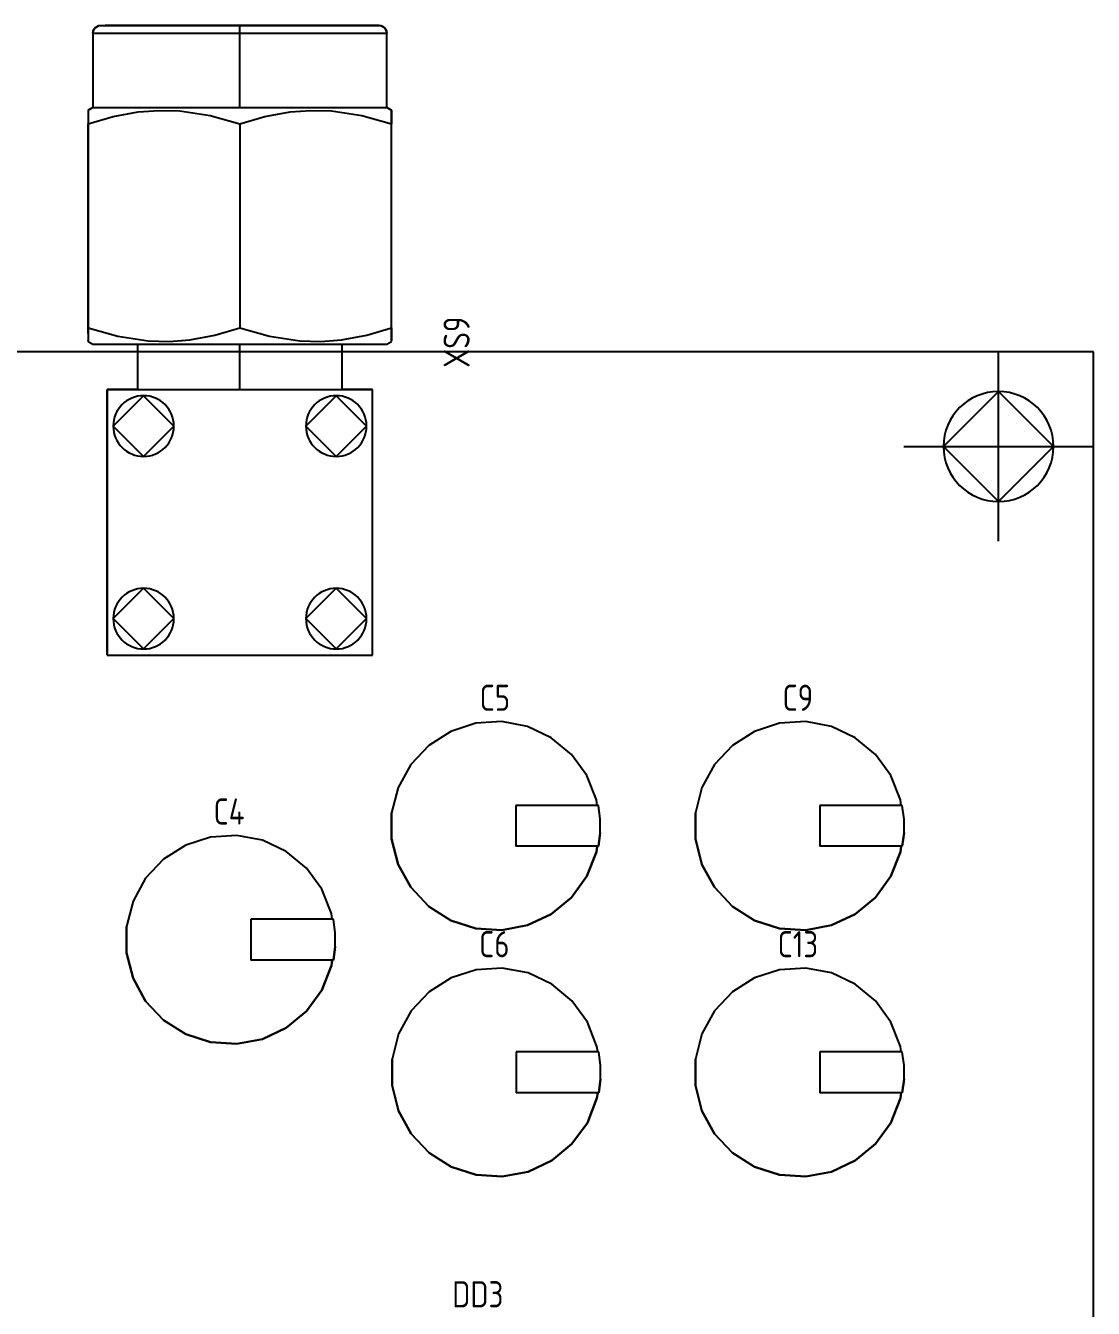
# Model space of a CAD drawing. Header units: inches. Extents: x 0 to 841, y -594 to 0.
# Drawn here: x 424.3 to 480.6, y -215.3 to -147.7 of the extents above; entities that cross this region are included whole.
import ezdxf

# ---------------------------------------------------------------- set-up
doc = ezdxf.new("R2010")
doc.units = ezdxf.units.IN
doc.header["$MEASUREMENT"] = 0
doc.styles.add('GOST type A0', font='', dxfattribs={"height": 2.116667})
doc.styles.get('GOST type A0').set_extended_font_data('GOST type A')

msp = doc.modelspace()

# ---------------------------------------------------------------- linework, layer by layer
at = {"color": 7, "true_color": 0xffffff}
for p, q in [((427.91, -147.95), (427.896, -148.054)), ((427.896, -148.054), (427.91, -147.95)), ((427.91, -147.95), (427.896, -148.054)), ((427.896, -148.054), (427.91, -147.95)), ((427.896, -148.054), (427.896, -151.974)), ((427.896, -148.054), (428.16, -148.054)), ((427.896, -148.054), (427.896, -151.974)), ((427.896, -148.054), (427.896, -151.974)), ((427.896, -148.054), (428.16, -148.054)), ((427.896, -148.054), (427.896, -151.974)), ((427.95, -147.854), (427.91, -147.95)), ((427.91, -147.95), (427.95, -147.854)), ((427.95, -147.854), (427.91, -147.95)), ((427.91, -147.95), (427.95, -147.854)), ((428.014, -147.77), (427.95, -147.854)), ((427.95, -147.854), (428.014, -147.77)), ((428.014, -147.77), (427.95, -147.854)), ((427.95, -147.854), (428.014, -147.77)), ((428.096, -147.708), (428.014, -147.77)), ((428.014, -147.77), (428.096, -147.708)), ((428.096, -147.708), (428.014, -147.77)), ((428.014, -147.77), (428.096, -147.708)), ((428.192, -147.668), (428.096, -147.708)), ((428.096, -147.708), (428.192, -147.668)), ((428.192, -147.668), (428.096, -147.708)), ((428.096, -147.708), (428.192, -147.668)), ((428.16, -148.054), (428.934, -148.054)), ((428.16, -148.054), (428.934, -148.054)), ((428.546, -147.654), (428.192, -147.668)), ((428.192, -147.668), (428.546, -147.654)), ((428.546, -147.654), (428.192, -147.668)), ((428.192, -147.668), (428.546, -147.654)), ((435.646, -147.654), (428.546, -147.654)), ((428.546, -147.654), (429.28, -147.654)), ((435.646, -147.654), (428.546, -147.654)), ((428.546, -147.654), (429.28, -147.654)), ((428.934, -148.054), (430.166, -148.054)), ((428.934, -148.054), (430.166, -148.054)), ((429.28, -147.654), (430.448, -147.654)), ((429.28, -147.654), (430.448, -147.654)), ((430.166, -148.054), (431.772, -148.054)), ((430.166, -148.054), (431.772, -148.054)), ((430.448, -147.654), (431.972, -147.654)), ((430.448, -147.654), (431.972, -147.654)), ((431.772, -148.054), (433.64, -148.054)), ((431.772, -148.054), (433.64, -148.054)), ((431.972, -147.654), (433.744, -147.654)), ((431.972, -147.654), (433.744, -147.654)), ((433.64, -148.054), (435.646, -148.054)), ((433.64, -148.054), (435.646, -148.054)), ((433.744, -147.654), (435.646, -147.654)), ((433.744, -147.654), (435.646, -147.654)), ((442.996, -147.654), (435.646, -147.654)), ((435.646, -147.654), (437.548, -147.654)), ((435.646, -147.668), (435.646, -147.654)), ((442.996, -147.654), (435.646, -147.654)), ((435.646, -147.654), (437.548, -147.654)), ((435.646, -147.668), (435.646, -147.654)), ((435.646, -147.708), (435.646, -147.668)), ((435.646, -147.708), (435.646, -147.668)), ((435.646, -147.77), (435.646, -147.708)), ((435.646, -147.77), (435.646, -147.708)), ((435.646, -147.854), (435.646, -147.77)), ((435.646, -147.854), (435.646, -147.77)), ((435.646, -147.95), (435.646, -147.854)), ((435.646, -147.95), (435.646, -147.854)), ((435.646, -148.054), (435.646, -147.95)), ((435.646, -148.054), (435.646, -147.95)), ((435.646, -148.054), (437.652, -148.054)), ((435.646, -151.974), (435.646, -148.054)), ((435.646, -148.054), (437.652, -148.054)), ((435.646, -151.974), (435.646, -148.054)), ((437.548, -147.654), (439.322, -147.654)), ((437.548, -147.654), (439.322, -147.654)), ((437.652, -148.054), (439.522, -148.054)), ((437.652, -148.054), (439.522, -148.054)), ((439.322, -147.654), (440.844, -147.654)), ((439.322, -147.654), (440.844, -147.654)), ((439.522, -148.054), (441.126, -148.054)), ((439.522, -148.054), (441.126, -148.054)), ((440.844, -147.654), (442.012, -147.654)), ((440.844, -147.654), (442.012, -147.654)), ((441.126, -148.054), (442.358, -148.054)), ((441.126, -148.054), (442.358, -148.054)), ((442.012, -147.654), (442.746, -147.654)), ((442.012, -147.654), (442.746, -147.654)), ((442.358, -148.054), (443.132, -148.054)), ((442.358, -148.054), (443.132, -148.054)), ((442.746, -147.654), (442.996, -147.654)), ((442.746, -147.654), (442.996, -147.654)), ((443.1, -147.668), (442.996, -147.654)), ((442.996, -147.654), (443.1, -147.668)), ((443.1, -147.668), (442.996, -147.654)), ((442.996, -147.654), (443.1, -147.668)), ((443.196, -147.708), (443.1, -147.668)), ((443.1, -147.668), (443.196, -147.708)), ((443.196, -147.708), (443.1, -147.668)), ((443.1, -147.668), (443.196, -147.708)), ((443.132, -148.054), (443.396, -148.054)), ((443.132, -148.054), (443.396, -148.054)), ((443.278, -147.77), (443.196, -147.708)), ((443.196, -147.708), (443.278, -147.77)), ((443.278, -147.77), (443.196, -147.708)), ((443.196, -147.708), (443.278, -147.77)), ((443.342, -147.854), (443.278, -147.77)), ((443.278, -147.77), (443.342, -147.854)), ((443.342, -147.854), (443.278, -147.77)), ((443.278, -147.77), (443.342, -147.854)), ((443.382, -147.95), (443.342, -147.854)), ((443.342, -147.854), (443.382, -147.95)), ((443.382, -147.95), (443.342, -147.854)), ((443.342, -147.854), (443.382, -147.95)), ((443.396, -148.054), (443.382, -147.95)), ((443.382, -147.95), (443.396, -148.054)), ((443.396, -148.054), (443.382, -147.95)), ((443.382, -147.95), (443.396, -148.054)), ((443.396, -151.974), (443.396, -148.054)), ((443.396, -151.974), (443.396, -148.054)), ((443.396, -151.974), (443.396, -148.054)), ((443.396, -151.974), (443.396, -148.054)), ((427.896, -151.974), (427.646, -152.118)), ((427.646, -152.118), (427.896, -151.974)), ((427.896, -151.974), (427.646, -152.118)), ((427.646, -152.118), (427.896, -151.974)), ((427.646, -152.118), (427.646, -152.832)), ((427.646, -152.118), (427.646, -152.168)), ((427.646, -152.118), (427.646, -152.832)), ((427.646, -152.118), (427.646, -152.168)), ((427.646, -152.168), (427.646, -152.312)), ((427.646, -152.168), (427.646, -152.312)), ((427.896, -151.974), (428.16, -151.974)), ((427.896, -151.974), (428.16, -151.974)), ((428.16, -151.974), (428.934, -151.974)), ((428.16, -151.974), (428.934, -151.974)), ((428.934, -151.974), (430.166, -151.974)), ((428.934, -151.974), (430.166, -151.974)), ((428.96, -152.454), (430.29, -152.208)), ((428.96, -152.454), (430.29, -152.208)), ((430.166, -151.974), (431.772, -151.974)), ((430.166, -151.974), (431.772, -151.974)), ((430.29, -152.208), (431.38, -152.122)), ((430.29, -152.208), (431.38, -152.122)), ((431.38, -152.122), (432.48, -152.152)), ((431.38, -152.122), (432.48, -152.152)), ((431.772, -151.974), (433.64, -151.974)), ((431.772, -151.974), (433.64, -151.974)), ((432.48, -152.152), (434.078, -152.394)), ((432.48, -152.152), (434.078, -152.394)), ((433.64, -151.974), (435.646, -151.974)), ((433.64, -151.974), (435.646, -151.974)), ((435.646, -151.974), (437.652, -151.974)), ((435.646, -151.974), (437.652, -151.974)), ((436.96, -152.454), (438.29, -152.208)), ((436.96, -152.454), (438.29, -152.208)), ((437.652, -151.974), (439.522, -151.974)), ((437.652, -151.974), (439.522, -151.974)), ((438.29, -152.208), (439.38, -152.122)), ((438.29, -152.208), (439.38, -152.122)), ((439.38, -152.122), (440.48, -152.152)), ((439.38, -152.122), (440.48, -152.152)), ((439.522, -151.974), (441.126, -151.974)), ((439.522, -151.974), (441.126, -151.974)), ((440.48, -152.152), (442.078, -152.394)), ((440.48, -152.152), (442.078, -152.394)), ((441.126, -151.974), (442.358, -151.974)), ((441.126, -151.974), (442.358, -151.974)), ((442.358, -151.974), (443.132, -151.974)), ((442.358, -151.974), (443.132, -151.974)), ((443.132, -151.974), (443.396, -151.974)), ((443.132, -151.974), (443.396, -151.974)), ((443.646, -152.118), (443.396, -151.974)), ((443.396, -151.974), (443.646, -152.118)), ((443.646, -152.118), (443.396, -151.974)), ((443.396, -151.974), (443.646, -152.118)), ((443.646, -152.832), (443.646, -152.118)), ((443.646, -152.118), (443.646, -152.168)), ((443.646, -152.832), (443.646, -152.118)), ((443.646, -152.118), (443.646, -152.168)), ((443.646, -152.168), (443.646, -152.312)), ((443.646, -152.168), (443.646, -152.312)), ((427.646, -152.312), (427.646, -152.538)), ((427.646, -152.312), (427.646, -152.538)), ((427.646, -152.832), (428.96, -152.454)), ((427.646, -152.832), (428.96, -152.454)), ((427.646, -152.538), (427.646, -152.832)), ((427.646, -152.538), (427.646, -152.832)), ((427.646, -152.832), (427.646, -163.594)), ((427.646, -163.594), (427.646, -152.832)), ((427.646, -152.832), (427.646, -163.594)), ((427.646, -163.594), (427.646, -152.832)), ((434.078, -152.394), (435.646, -152.832)), ((434.078, -152.394), (435.646, -152.832)), ((435.646, -152.832), (436.96, -152.454)), ((435.646, -152.832), (436.96, -152.454)), ((435.646, -152.832), (435.646, -163.594)), ((435.646, -152.832), (435.646, -163.594)), ((442.078, -152.394), (443.646, -152.832)), ((442.078, -152.394), (443.646, -152.832)), ((443.646, -152.312), (443.646, -152.538)), ((443.646, -152.312), (443.646, -152.538)), ((443.646, -152.538), (443.646, -152.832)), ((443.646, -152.538), (443.646, -152.832)), ((443.646, -163.594), (443.646, -152.832)), ((443.646, -163.594), (443.646, -152.832)), ((443.646, -163.594), (443.646, -152.832)), ((443.646, -163.594), (443.646, -152.832)), ((427.646, -163.594), (427.646, -163.888)), ((427.646, -163.888), (427.646, -163.594)), ((427.646, -163.594), (429.214, -164.034)), ((427.646, -163.594), (427.646, -163.888)), ((427.646, -163.888), (427.646, -163.594)), ((427.646, -163.594), (429.214, -164.034)), ((434.332, -163.974), (435.646, -163.594)), ((434.332, -163.974), (435.646, -163.594)), ((435.646, -163.594), (437.214, -164.034)), ((435.646, -163.594), (437.214, -164.034)), ((442.332, -163.974), (443.646, -163.594)), ((442.332, -163.974), (443.646, -163.594)), ((443.646, -164.26), (443.646, -163.594)), ((443.646, -163.594), (443.646, -163.888)), ((443.646, -164.26), (443.646, -163.594)), ((443.646, -163.594), (443.646, -163.888)), ((427.646, -163.888), (427.646, -164.26)), ((427.646, -163.888), (427.646, -164.116)), ((427.646, -163.888), (427.646, -164.26)), ((427.646, -163.888), (427.646, -164.116)), ((427.646, -164.116), (427.646, -164.26)), ((427.646, -164.116), (427.646, -164.26)), ((427.646, -164.26), (427.646, -164.31)), ((427.646, -164.31), (427.646, -164.26)), ((427.646, -164.26), (427.646, -164.31)), ((427.646, -164.31), (427.646, -164.26)), ((427.646, -164.31), (427.896, -164.454)), ((427.646, -164.31), (427.896, -164.454)), ((427.646, -164.31), (427.896, -164.454)), ((427.646, -164.31), (427.896, -164.454)), ((429.214, -164.034), (430.812, -164.276)), ((429.214, -164.034), (430.812, -164.276)), ((430.812, -164.276), (431.912, -164.306)), ((430.812, -164.276), (431.912, -164.306)), ((431.912, -164.306), (433.004, -164.22)), ((431.912, -164.306), (433.004, -164.22)), ((433.004, -164.22), (434.332, -163.974)), ((433.004, -164.22), (434.332, -163.974)), ((437.214, -164.034), (438.812, -164.276)), ((437.214, -164.034), (438.812, -164.276)), ((438.812, -164.276), (439.912, -164.306)), ((438.812, -164.276), (439.912, -164.306)), ((439.912, -164.306), (441.004, -164.22)), ((439.912, -164.306), (441.004, -164.22)), ((441.004, -164.22), (442.332, -163.974)), ((441.004, -164.22), (442.332, -163.974)), ((443.396, -164.454), (443.646, -164.31)), ((443.396, -164.454), (443.646, -164.31)), ((443.396, -164.454), (443.646, -164.31)), ((443.396, -164.454), (443.646, -164.31)), ((443.646, -163.888), (443.646, -164.116)), ((443.646, -163.888), (443.646, -164.116)), ((443.646, -164.116), (443.646, -164.26)), ((443.646, -164.116), (443.646, -164.26)), ((443.646, -164.31), (443.646, -164.26)), ((443.646, -164.31), (443.646, -164.26)), ((443.646, -164.31), (443.646, -164.26)), ((443.646, -164.31), (443.646, -164.26)), ((427.896, -164.454), (430.246, -164.454)), ((427.896, -164.454), (428.16, -164.454)), ((427.896, -164.454), (430.246, -164.454)), ((427.896, -164.454), (428.16, -164.454)), ((428.16, -164.454), (428.934, -164.454)), ((428.16, -164.454), (428.934, -164.454)), ((428.934, -164.454), (430.166, -164.454)), ((428.934, -164.454), (430.166, -164.454)), ((430.166, -164.454), (431.772, -164.454)), ((430.166, -164.454), (431.772, -164.454)), ((430.246, -164.454), (430.246, -166.854)), ((430.246, -164.454), (430.246, -166.854)), ((430.246, -164.454), (430.246, -166.854)), ((430.246, -164.454), (430.246, -166.854)), ((431.772, -164.454), (433.64, -164.454)), ((431.772, -164.454), (433.64, -164.454)), ((433.64, -164.454), (435.646, -164.454)), ((433.64, -164.454), (435.646, -164.454)), ((435.646, -164.454), (437.652, -164.454)), ((435.646, -166.854), (435.646, -164.454)), ((435.646, -164.454), (437.652, -164.454)), ((435.646, -166.854), (435.646, -164.454)), ((437.652, -164.454), (439.522, -164.454)), ((437.652, -164.454), (439.522, -164.454)), ((439.522, -164.454), (441.126, -164.454)), ((439.522, -164.454), (441.126, -164.454)), ((441.046, -166.854), (441.046, -164.454)), ((441.046, -164.454), (443.396, -164.454)), ((441.046, -166.854), (441.046, -164.454)), ((441.046, -166.854), (441.046, -164.454)), ((441.046, -164.454), (443.396, -164.454)), ((441.046, -166.854), (441.046, -164.454)), ((441.126, -164.454), (442.358, -164.454)), ((441.126, -164.454), (442.358, -164.454)), ((442.358, -164.454), (443.132, -164.454)), ((442.358, -164.454), (443.132, -164.454)), ((443.132, -164.454), (443.396, -164.454)), ((443.132, -164.454), (443.396, -164.454)), ((475.646, -174.854), (475.646, -164.854)), ((430.246, -166.854), (428.646, -166.854)), ((428.646, -166.854), (428.646, -180.854)), ((428.646, -180.854), (428.646, -166.854)), ((428.646, -166.854), (442.646, -166.854)), ((430.246, -166.854), (428.646, -166.854)), ((428.646, -166.854), (428.646, -180.854)), ((428.646, -180.854), (428.646, -166.854)), ((428.646, -166.854), (442.646, -166.854)), ((442.646, -166.854), (441.046, -166.854)), ((442.646, -166.854), (441.046, -166.854)), ((442.646, -180.854), (442.646, -166.854)), ((442.646, -180.854), (442.646, -166.854)), ((442.646, -180.854), (442.646, -166.854)), ((442.646, -180.854), (442.646, -166.854)), ((470.646, -169.854), (480.646, -169.854)), ((428.646, -180.854), (442.646, -180.854)), ((428.646, -180.854), (442.646, -180.854)), ((428.646, -180.854), (442.646, -180.854)), ((428.646, -180.854), (442.646, -180.854)), ((448.08, -184.452), (446.766, -184.878)), ((448.08, -184.452), (446.766, -184.878)), ((449.46, -184.364), (448.08, -184.452)), ((449.46, -184.364), (448.08, -184.452)), ((450.816, -184.624), (449.46, -184.364)), ((450.816, -184.624), (449.46, -184.364)), ((452.066, -185.212), (450.816, -184.624)), ((452.066, -185.212), (450.816, -184.624)), ((464.102, -184.452), (462.788, -184.878)), ((464.102, -184.452), (462.788, -184.878)), ((465.482, -184.364), (464.102, -184.452)), ((465.482, -184.364), (464.102, -184.452)), ((466.838, -184.624), (465.482, -184.364)), ((466.838, -184.624), (465.482, -184.364)), ((468.088, -185.212), (466.838, -184.624)), ((468.088, -185.212), (466.838, -184.624)), ((446.766, -184.878), (445.6, -185.618)), ((446.766, -184.878), (445.6, -185.618)), ((453.132, -186.092), (452.066, -185.212)), ((453.132, -186.092), (452.066, -185.212)), ((462.788, -184.878), (461.622, -185.618)), ((462.788, -184.878), (461.622, -185.618)), ((469.154, -186.092), (468.088, -185.212)), ((469.154, -186.092), (468.088, -185.212)), ((445.6, -185.618), (444.654, -186.626)), ((445.6, -185.618), (444.654, -186.626)), ((461.622, -185.618), (460.676, -186.626)), ((461.622, -185.618), (460.676, -186.626)), ((444.654, -186.626), (443.988, -187.836)), ((444.654, -186.626), (443.988, -187.836)), ((453.944, -187.21), (453.132, -186.092)), ((453.944, -187.21), (453.132, -186.092)), ((460.676, -186.626), (460.01, -187.836)), ((460.676, -186.626), (460.01, -187.836)), ((469.966, -187.21), (469.154, -186.092)), ((469.966, -187.21), (469.154, -186.092)), ((454.452, -188.494), (453.944, -187.21)), ((454.452, -188.494), (453.944, -187.21)), ((470.474, -188.494), (469.966, -187.21)), ((470.474, -188.494), (469.966, -187.21)), ((443.988, -187.836), (443.646, -189.174)), ((443.988, -187.836), (443.646, -189.174)), ((460.01, -187.836), (459.668, -189.174)), ((460.01, -187.836), (459.668, -189.174)), ((454.49, -188.79), (454.452, -188.494)), ((454.49, -188.79), (454.452, -188.494)), ((470.512, -188.79), (470.474, -188.494)), ((470.512, -188.79), (470.474, -188.494)), ((443.646, -189.174), (443.646, -190.556)), ((443.646, -190.556), (443.646, -189.174)), ((450.198, -188.79), (450.198, -190.942)), ((454.552, -188.79), (450.198, -188.79)), ((454.552, -188.79), (454.49, -188.79)), ((454.646, -189.504), (454.552, -188.79)), ((454.646, -189.504), (454.552, -188.79)), ((459.668, -189.174), (459.668, -190.556)), ((459.668, -190.556), (459.668, -189.174)), ((466.22, -188.79), (466.22, -190.942)), ((470.574, -188.79), (466.22, -188.79)), ((470.574, -188.79), (470.512, -188.79)), ((470.668, -189.504), (470.574, -188.79)), ((470.668, -189.504), (470.574, -188.79)), ((454.646, -190.226), (454.646, -189.504)), ((454.646, -190.226), (454.646, -189.504)), ((470.668, -190.226), (470.668, -189.504)), ((470.668, -190.226), (470.668, -189.504)), ((434.102, -190.452), (432.788, -190.878)), ((434.102, -190.452), (432.788, -190.878)), ((435.482, -190.364), (434.102, -190.452)), ((435.482, -190.364), (434.102, -190.452)), ((436.838, -190.624), (435.482, -190.364)), ((436.838, -190.624), (435.482, -190.364)), ((438.088, -191.212), (436.838, -190.624)), ((438.088, -191.212), (436.838, -190.624)), ((443.646, -190.556), (443.988, -191.894)), ((443.988, -191.894), (443.646, -190.556)), ((454.552, -190.942), (454.646, -190.226)), ((454.646, -190.226), (454.552, -190.942)), ((459.668, -190.556), (460.01, -191.894)), ((460.01, -191.894), (459.668, -190.556)), ((470.574, -190.942), (470.668, -190.226)), ((470.668, -190.226), (470.574, -190.942)), ((432.788, -190.878), (431.622, -191.618)), ((432.788, -190.878), (431.622, -191.618)), ((439.154, -192.092), (438.088, -191.212)), ((439.154, -192.092), (438.088, -191.212)), ((454.552, -190.942), (450.198, -190.942)), ((453.944, -192.522), (454.452, -191.236)), ((454.452, -191.236), (453.944, -192.522)), ((454.452, -191.236), (454.49, -190.942)), ((454.49, -190.942), (454.452, -191.236)), ((454.49, -190.942), (454.552, -190.942)), ((470.574, -190.942), (466.22, -190.942)), ((469.966, -192.522), (470.474, -191.236)), ((470.474, -191.236), (469.966, -192.522)), ((470.474, -191.236), (470.512, -190.942)), ((470.512, -190.942), (470.474, -191.236)), ((470.512, -190.942), (470.574, -190.942)), ((431.622, -191.618), (430.676, -192.626)), ((431.622, -191.618), (430.676, -192.626)), ((439.966, -193.21), (439.154, -192.092)), ((439.966, -193.21), (439.154, -192.092)), ((443.988, -191.894), (444.654, -193.106)), ((444.654, -193.106), (443.988, -191.894)), ((460.01, -191.894), (460.676, -193.106)), ((460.676, -193.106), (460.01, -191.894)), ((430.676, -192.626), (430.01, -193.836)), ((430.676, -192.626), (430.01, -193.836)), ((453.132, -193.638), (453.944, -192.522)), ((453.944, -192.522), (453.132, -193.638)), ((469.154, -193.638), (469.966, -192.522)), ((469.966, -192.522), (469.154, -193.638)), ((440.474, -194.494), (439.966, -193.21)), ((440.474, -194.494), (439.966, -193.21)), ((444.654, -193.106), (445.6, -194.112)), ((445.6, -194.112), (444.654, -193.106)), ((460.676, -193.106), (461.622, -194.112)), ((461.622, -194.112), (460.676, -193.106)), ((430.01, -193.836), (429.668, -195.174)), ((430.01, -193.836), (429.668, -195.174)), ((445.6, -194.112), (446.766, -194.852)), ((446.766, -194.852), (445.6, -194.112)), ((452.066, -194.52), (453.132, -193.638)), ((453.132, -193.638), (452.066, -194.52)), ((461.622, -194.112), (462.788, -194.852)), ((462.788, -194.852), (461.622, -194.112)), ((468.088, -194.52), (469.154, -193.638)), ((469.154, -193.638), (468.088, -194.52)), ((436.22, -194.79), (436.22, -196.942)), ((440.574, -194.79), (436.22, -194.79)), ((440.512, -194.79), (440.474, -194.494)), ((440.512, -194.79), (440.474, -194.494)), ((440.574, -194.79), (440.512, -194.79)), ((440.668, -195.504), (440.574, -194.79)), ((440.668, -195.504), (440.574, -194.79)), ((446.766, -194.852), (448.08, -195.28)), ((448.08, -195.28), (446.766, -194.852)), ((450.816, -195.108), (452.066, -194.52)), ((452.066, -194.52), (450.816, -195.108)), ((462.788, -194.852), (464.102, -195.28)), ((464.102, -195.28), (462.788, -194.852)), ((466.838, -195.108), (468.088, -194.52)), ((468.088, -194.52), (466.838, -195.108)), ((429.668, -195.174), (429.668, -196.556)), ((429.668, -196.556), (429.668, -195.174)), ((440.668, -196.226), (440.668, -195.504)), ((440.668, -196.226), (440.668, -195.504)), ((448.08, -195.28), (449.46, -195.366)), ((449.46, -195.366), (448.08, -195.28)), ((449.46, -195.366), (450.816, -195.108)), ((450.816, -195.108), (449.46, -195.366)), ((464.102, -195.28), (465.482, -195.366)), ((465.482, -195.366), (464.102, -195.28)), ((465.482, -195.366), (466.838, -195.108)), ((466.838, -195.108), (465.482, -195.366)), ((429.668, -196.556), (430.01, -197.894)), ((430.01, -197.894), (429.668, -196.556)), ((440.574, -196.942), (440.668, -196.226)), ((440.668, -196.226), (440.574, -196.942)), ((440.574, -196.942), (436.22, -196.942)), ((439.966, -198.522), (440.474, -197.236)), ((440.474, -197.236), (439.966, -198.522)), ((440.474, -197.236), (440.512, -196.942)), ((440.512, -196.942), (440.474, -197.236)), ((440.512, -196.942), (440.574, -196.942)), ((448.102, -197.452), (446.788, -197.878)), ((448.102, -197.452), (446.788, -197.878)), ((449.482, -197.364), (448.102, -197.452)), ((449.482, -197.364), (448.102, -197.452)), ((450.838, -197.624), (449.482, -197.364)), ((450.838, -197.624), (449.482, -197.364)), ((464.102, -197.452), (462.788, -197.878)), ((464.102, -197.452), (462.788, -197.878)), ((465.482, -197.364), (464.102, -197.452)), ((465.482, -197.364), (464.102, -197.452)), ((466.838, -197.624), (465.482, -197.364)), ((466.838, -197.624), (465.482, -197.364)), ((430.01, -197.894), (430.676, -199.106)), ((430.676, -199.106), (430.01, -197.894)), ((446.788, -197.878), (445.622, -198.618)), ((446.788, -197.878), (445.622, -198.618)), ((452.088, -198.212), (450.838, -197.624)), ((452.088, -198.212), (450.838, -197.624)), ((453.154, -199.092), (452.088, -198.212)), ((453.154, -199.092), (452.088, -198.212)), ((462.788, -197.878), (461.622, -198.618)), ((462.788, -197.878), (461.622, -198.618)), ((468.088, -198.212), (466.838, -197.624)), ((468.088, -198.212), (466.838, -197.624)), ((469.154, -199.092), (468.088, -198.212)), ((469.154, -199.092), (468.088, -198.212)), ((439.154, -199.638), (439.966, -198.522)), ((439.966, -198.522), (439.154, -199.638)), ((445.622, -198.618), (444.676, -199.626)), ((445.622, -198.618), (444.676, -199.626)), ((461.622, -198.618), (460.676, -199.626)), ((461.622, -198.618), (460.676, -199.626)), ((430.676, -199.106), (431.622, -200.112)), ((431.622, -200.112), (430.676, -199.106)), ((453.966, -200.21), (453.154, -199.092)), ((453.966, -200.21), (453.154, -199.092)), ((469.966, -200.21), (469.154, -199.092)), ((469.966, -200.21), (469.154, -199.092)), ((431.622, -200.112), (432.788, -200.852)), ((432.788, -200.852), (431.622, -200.112)), ((438.088, -200.52), (439.154, -199.638)), ((439.154, -199.638), (438.088, -200.52)), ((444.676, -199.626), (444.01, -200.836)), ((444.676, -199.626), (444.01, -200.836)), ((454.474, -201.494), (453.966, -200.21)), ((454.474, -201.494), (453.966, -200.21)), ((460.676, -199.626), (460.01, -200.836)), ((460.676, -199.626), (460.01, -200.836)), ((470.474, -201.494), (469.966, -200.21)), ((470.474, -201.494), (469.966, -200.21)), ((432.788, -200.852), (434.102, -201.28)), ((434.102, -201.28), (432.788, -200.852)), ((436.838, -201.108), (438.088, -200.52)), ((438.088, -200.52), (436.838, -201.108)), ((444.01, -200.836), (443.668, -202.174)), ((444.01, -200.836), (443.668, -202.174)), ((460.01, -200.836), (459.668, -202.174)), ((460.01, -200.836), (459.668, -202.174)), ((434.102, -201.28), (435.482, -201.366)), ((435.482, -201.366), (434.102, -201.28)), ((435.482, -201.366), (436.838, -201.108)), ((436.838, -201.108), (435.482, -201.366)), ((454.512, -201.79), (454.474, -201.494)), ((454.512, -201.79), (454.474, -201.494)), ((470.512, -201.79), (470.474, -201.494)), ((470.512, -201.79), (470.474, -201.494)), ((443.668, -202.174), (443.668, -203.556)), ((443.668, -203.556), (443.668, -202.174)), ((450.22, -201.79), (450.22, -203.942)), ((454.574, -201.79), (450.22, -201.79)), ((454.574, -201.79), (454.512, -201.79)), ((454.668, -202.504), (454.574, -201.79)), ((454.668, -202.504), (454.574, -201.79)), ((459.668, -202.174), (459.668, -203.556)), ((459.668, -203.556), (459.668, -202.174)), ((466.22, -201.79), (466.22, -203.942)), ((470.574, -201.79), (466.22, -201.79)), ((470.574, -201.79), (470.512, -201.79)), ((470.668, -202.504), (470.574, -201.79)), ((470.668, -202.504), (470.574, -201.79)), ((454.668, -203.226), (454.668, -202.504)), ((454.668, -203.226), (454.668, -202.504)), ((470.668, -203.226), (470.668, -202.504)), ((470.668, -203.226), (470.668, -202.504)), ((443.668, -203.556), (444.01, -204.894)), ((444.01, -204.894), (443.668, -203.556)), ((454.574, -203.942), (454.668, -203.226)), ((454.668, -203.226), (454.574, -203.942)), ((459.668, -203.556), (460.01, -204.894)), ((460.01, -204.894), (459.668, -203.556)), ((470.574, -203.942), (470.668, -203.226)), ((470.668, -203.226), (470.574, -203.942)), ((454.574, -203.942), (450.22, -203.942)), ((453.966, -205.522), (454.474, -204.236)), ((454.474, -204.236), (453.966, -205.522)), ((454.474, -204.236), (454.512, -203.942)), ((454.512, -203.942), (454.474, -204.236)), ((454.512, -203.942), (454.574, -203.942)), ((470.574, -203.942), (466.22, -203.942)), ((469.966, -205.522), (470.474, -204.236)), ((470.474, -204.236), (469.966, -205.522)), ((470.474, -204.236), (470.512, -203.942)), ((470.512, -203.942), (470.474, -204.236)), ((470.512, -203.942), (470.574, -203.942)), ((444.01, -204.894), (444.676, -206.106)), ((444.676, -206.106), (444.01, -204.894)), ((460.01, -204.894), (460.676, -206.106)), ((460.676, -206.106), (460.01, -204.894)), ((453.154, -206.638), (453.966, -205.522)), ((453.966, -205.522), (453.154, -206.638)), ((469.154, -206.638), (469.966, -205.522)), ((469.966, -205.522), (469.154, -206.638)), ((444.676, -206.106), (445.622, -207.112)), ((445.622, -207.112), (444.676, -206.106)), ((460.676, -206.106), (461.622, -207.112)), ((461.622, -207.112), (460.676, -206.106)), ((452.088, -207.52), (453.154, -206.638)), ((453.154, -206.638), (452.088, -207.52)), ((468.088, -207.52), (469.154, -206.638)), ((469.154, -206.638), (468.088, -207.52)), ((445.622, -207.112), (446.788, -207.852)), ((446.788, -207.852), (445.622, -207.112)), ((450.838, -208.108), (452.088, -207.52)), ((452.088, -207.52), (450.838, -208.108)), ((461.622, -207.112), (462.788, -207.852)), ((462.788, -207.852), (461.622, -207.112)), ((466.838, -208.108), (468.088, -207.52)), ((468.088, -207.52), (466.838, -208.108)), ((446.788, -207.852), (448.102, -208.28)), ((448.102, -208.28), (446.788, -207.852)), ((448.102, -208.28), (449.482, -208.366)), ((449.482, -208.366), (448.102, -208.28)), ((449.482, -208.366), (450.838, -208.108)), ((450.838, -208.108), (449.482, -208.366)), ((462.788, -207.852), (464.102, -208.28)), ((464.102, -208.28), (462.788, -207.852)), ((464.102, -208.28), (465.482, -208.366)), ((465.482, -208.366), (464.102, -208.28)), ((465.482, -208.366), (466.838, -208.108)), ((466.838, -208.108), (465.482, -208.366))]:
    msp.add_line(p, q, dxfattribs=at)
at = {"color": 18, "true_color": 0x000000}
for p, q in [((427.91, -147.95), (427.896, -148.054)), ((427.896, -148.054), (427.91, -147.95)), ((427.91, -147.95), (427.896, -148.054)), ((427.896, -148.054), (427.91, -147.95)), ((427.896, -148.054), (427.896, -151.974)), ((427.896, -148.054), (428.16, -148.054)), ((427.896, -148.054), (427.896, -151.974)), ((427.896, -148.054), (427.896, -151.974)), ((427.896, -148.054), (428.16, -148.054)), ((427.896, -148.054), (427.896, -151.974)), ((427.95, -147.854), (427.91, -147.95)), ((427.91, -147.95), (427.95, -147.854)), ((427.95, -147.854), (427.91, -147.95)), ((427.91, -147.95), (427.95, -147.854)), ((428.014, -147.77), (427.95, -147.854)), ((427.95, -147.854), (428.014, -147.77)), ((428.014, -147.77), (427.95, -147.854)), ((427.95, -147.854), (428.014, -147.77)), ((428.096, -147.708), (428.014, -147.77)), ((428.014, -147.77), (428.096, -147.708)), ((428.096, -147.708), (428.014, -147.77)), ((428.014, -147.77), (428.096, -147.708)), ((428.192, -147.668), (428.096, -147.708)), ((428.096, -147.708), (428.192, -147.668)), ((428.192, -147.668), (428.096, -147.708)), ((428.096, -147.708), (428.192, -147.668)), ((428.16, -148.054), (428.934, -148.054)), ((428.16, -148.054), (428.934, -148.054)), ((428.546, -147.654), (428.192, -147.668)), ((428.192, -147.668), (428.546, -147.654)), ((428.546, -147.654), (428.192, -147.668)), ((428.192, -147.668), (428.546, -147.654)), ((435.646, -147.654), (428.546, -147.654)), ((428.546, -147.654), (429.28, -147.654)), ((435.646, -147.654), (428.546, -147.654)), ((428.546, -147.654), (429.28, -147.654)), ((428.934, -148.054), (430.166, -148.054)), ((428.934, -148.054), (430.166, -148.054)), ((429.28, -147.654), (430.448, -147.654)), ((429.28, -147.654), (430.448, -147.654)), ((430.166, -148.054), (431.772, -148.054)), ((430.166, -148.054), (431.772, -148.054)), ((430.448, -147.654), (431.972, -147.654)), ((430.448, -147.654), (431.972, -147.654)), ((431.772, -148.054), (433.64, -148.054)), ((431.772, -148.054), (433.64, -148.054)), ((431.972, -147.654), (433.744, -147.654)), ((431.972, -147.654), (433.744, -147.654)), ((433.64, -148.054), (435.646, -148.054)), ((433.64, -148.054), (435.646, -148.054)), ((433.744, -147.654), (435.646, -147.654)), ((433.744, -147.654), (435.646, -147.654)), ((442.996, -147.654), (435.646, -147.654)), ((435.646, -147.654), (437.548, -147.654)), ((435.646, -147.668), (435.646, -147.654)), ((442.996, -147.654), (435.646, -147.654)), ((435.646, -147.654), (437.548, -147.654)), ((435.646, -147.668), (435.646, -147.654)), ((435.646, -147.708), (435.646, -147.668)), ((435.646, -147.708), (435.646, -147.668)), ((435.646, -147.77), (435.646, -147.708)), ((435.646, -147.77), (435.646, -147.708)), ((435.646, -147.854), (435.646, -147.77)), ((435.646, -147.854), (435.646, -147.77)), ((435.646, -147.95), (435.646, -147.854)), ((435.646, -147.95), (435.646, -147.854)), ((435.646, -148.054), (435.646, -147.95)), ((435.646, -148.054), (435.646, -147.95)), ((435.646, -148.054), (437.652, -148.054)), ((435.646, -151.974), (435.646, -148.054)), ((435.646, -148.054), (437.652, -148.054)), ((435.646, -151.974), (435.646, -148.054)), ((437.548, -147.654), (439.322, -147.654)), ((437.548, -147.654), (439.322, -147.654)), ((437.652, -148.054), (439.522, -148.054)), ((437.652, -148.054), (439.522, -148.054)), ((439.322, -147.654), (440.844, -147.654)), ((439.322, -147.654), (440.844, -147.654)), ((439.522, -148.054), (441.126, -148.054)), ((439.522, -148.054), (441.126, -148.054)), ((440.844, -147.654), (442.012, -147.654)), ((440.844, -147.654), (442.012, -147.654)), ((441.126, -148.054), (442.358, -148.054)), ((441.126, -148.054), (442.358, -148.054)), ((442.012, -147.654), (442.746, -147.654)), ((442.012, -147.654), (442.746, -147.654)), ((442.358, -148.054), (443.132, -148.054)), ((442.358, -148.054), (443.132, -148.054)), ((442.746, -147.654), (442.996, -147.654)), ((442.746, -147.654), (442.996, -147.654)), ((443.1, -147.668), (442.996, -147.654)), ((442.996, -147.654), (443.1, -147.668)), ((443.1, -147.668), (442.996, -147.654)), ((442.996, -147.654), (443.1, -147.668)), ((443.196, -147.708), (443.1, -147.668)), ((443.1, -147.668), (443.196, -147.708)), ((443.196, -147.708), (443.1, -147.668)), ((443.1, -147.668), (443.196, -147.708)), ((443.132, -148.054), (443.396, -148.054)), ((443.132, -148.054), (443.396, -148.054)), ((443.278, -147.77), (443.196, -147.708)), ((443.196, -147.708), (443.278, -147.77)), ((443.278, -147.77), (443.196, -147.708)), ((443.196, -147.708), (443.278, -147.77)), ((443.342, -147.854), (443.278, -147.77)), ((443.278, -147.77), (443.342, -147.854)), ((443.342, -147.854), (443.278, -147.77)), ((443.278, -147.77), (443.342, -147.854)), ((443.382, -147.95), (443.342, -147.854)), ((443.342, -147.854), (443.382, -147.95)), ((443.382, -147.95), (443.342, -147.854)), ((443.342, -147.854), (443.382, -147.95)), ((443.396, -148.054), (443.382, -147.95)), ((443.382, -147.95), (443.396, -148.054)), ((443.396, -148.054), (443.382, -147.95)), ((443.382, -147.95), (443.396, -148.054)), ((443.396, -151.974), (443.396, -148.054)), ((443.396, -151.974), (443.396, -148.054)), ((443.396, -151.974), (443.396, -148.054)), ((443.396, -151.974), (443.396, -148.054)), ((427.896, -151.974), (427.646, -152.118)), ((427.646, -152.118), (427.896, -151.974)), ((427.896, -151.974), (427.646, -152.118)), ((427.646, -152.118), (427.896, -151.974)), ((427.646, -152.118), (427.646, -152.832)), ((427.646, -152.118), (427.646, -152.168)), ((427.646, -152.118), (427.646, -152.832)), ((427.646, -152.118), (427.646, -152.168)), ((427.646, -152.168), (427.646, -152.312)), ((427.646, -152.168), (427.646, -152.312)), ((427.896, -151.974), (428.16, -151.974)), ((427.896, -151.974), (428.16, -151.974)), ((428.16, -151.974), (428.934, -151.974)), ((428.16, -151.974), (428.934, -151.974)), ((428.934, -151.974), (430.166, -151.974)), ((428.934, -151.974), (430.166, -151.974)), ((428.96, -152.454), (430.29, -152.208)), ((428.96, -152.454), (430.29, -152.208)), ((430.166, -151.974), (431.772, -151.974)), ((430.166, -151.974), (431.772, -151.974)), ((430.29, -152.208), (431.38, -152.122)), ((430.29, -152.208), (431.38, -152.122)), ((431.38, -152.122), (432.48, -152.152)), ((431.38, -152.122), (432.48, -152.152)), ((431.772, -151.974), (433.64, -151.974)), ((431.772, -151.974), (433.64, -151.974)), ((432.48, -152.152), (434.078, -152.394)), ((432.48, -152.152), (434.078, -152.394)), ((433.64, -151.974), (435.646, -151.974)), ((433.64, -151.974), (435.646, -151.974)), ((435.646, -151.974), (437.652, -151.974)), ((435.646, -151.974), (437.652, -151.974)), ((436.96, -152.454), (438.29, -152.208)), ((436.96, -152.454), (438.29, -152.208)), ((437.652, -151.974), (439.522, -151.974)), ((437.652, -151.974), (439.522, -151.974)), ((438.29, -152.208), (439.38, -152.122)), ((438.29, -152.208), (439.38, -152.122)), ((439.38, -152.122), (440.48, -152.152)), ((439.38, -152.122), (440.48, -152.152)), ((439.522, -151.974), (441.126, -151.974)), ((439.522, -151.974), (441.126, -151.974)), ((440.48, -152.152), (442.078, -152.394)), ((440.48, -152.152), (442.078, -152.394)), ((441.126, -151.974), (442.358, -151.974)), ((441.126, -151.974), (442.358, -151.974)), ((442.358, -151.974), (443.132, -151.974)), ((442.358, -151.974), (443.132, -151.974)), ((443.132, -151.974), (443.396, -151.974)), ((443.132, -151.974), (443.396, -151.974)), ((443.646, -152.118), (443.396, -151.974)), ((443.396, -151.974), (443.646, -152.118)), ((443.646, -152.118), (443.396, -151.974)), ((443.396, -151.974), (443.646, -152.118)), ((443.646, -152.832), (443.646, -152.118)), ((443.646, -152.118), (443.646, -152.168)), ((443.646, -152.832), (443.646, -152.118)), ((443.646, -152.118), (443.646, -152.168)), ((443.646, -152.168), (443.646, -152.312)), ((443.646, -152.168), (443.646, -152.312)), ((427.646, -152.312), (427.646, -152.538)), ((427.646, -152.312), (427.646, -152.538)), ((427.646, -152.832), (428.96, -152.454)), ((427.646, -152.832), (428.96, -152.454)), ((427.646, -152.538), (427.646, -152.832)), ((427.646, -152.538), (427.646, -152.832)), ((427.646, -152.832), (427.646, -163.594)), ((427.646, -163.594), (427.646, -152.832)), ((427.646, -152.832), (427.646, -163.594)), ((427.646, -163.594), (427.646, -152.832)), ((434.078, -152.394), (435.646, -152.832)), ((434.078, -152.394), (435.646, -152.832)), ((435.646, -152.832), (436.96, -152.454)), ((435.646, -152.832), (436.96, -152.454)), ((435.646, -152.832), (435.646, -163.594)), ((435.646, -152.832), (435.646, -163.594)), ((442.078, -152.394), (443.646, -152.832)), ((442.078, -152.394), (443.646, -152.832)), ((443.646, -152.312), (443.646, -152.538)), ((443.646, -152.312), (443.646, -152.538)), ((443.646, -152.538), (443.646, -152.832)), ((443.646, -152.538), (443.646, -152.832)), ((443.646, -163.594), (443.646, -152.832)), ((443.646, -163.594), (443.646, -152.832)), ((443.646, -163.594), (443.646, -152.832)), ((443.646, -163.594), (443.646, -152.832)), ((427.646, -163.594), (427.646, -163.888)), ((427.646, -163.888), (427.646, -163.594)), ((427.646, -163.594), (429.214, -164.034)), ((427.646, -163.594), (427.646, -163.888)), ((427.646, -163.888), (427.646, -163.594)), ((427.646, -163.594), (429.214, -164.034)), ((434.332, -163.974), (435.646, -163.594)), ((434.332, -163.974), (435.646, -163.594)), ((435.646, -163.594), (437.214, -164.034)), ((435.646, -163.594), (437.214, -164.034)), ((442.332, -163.974), (443.646, -163.594)), ((442.332, -163.974), (443.646, -163.594)), ((443.646, -164.26), (443.646, -163.594)), ((443.646, -163.594), (443.646, -163.888)), ((443.646, -164.26), (443.646, -163.594)), ((443.646, -163.594), (443.646, -163.888)), ((427.646, -163.888), (427.646, -164.26)), ((427.646, -163.888), (427.646, -164.116)), ((427.646, -163.888), (427.646, -164.26)), ((427.646, -163.888), (427.646, -164.116)), ((427.646, -164.116), (427.646, -164.26)), ((427.646, -164.116), (427.646, -164.26)), ((427.646, -164.26), (427.646, -164.31)), ((427.646, -164.31), (427.646, -164.26)), ((427.646, -164.26), (427.646, -164.31)), ((427.646, -164.31), (427.646, -164.26)), ((427.646, -164.31), (427.896, -164.454)), ((427.646, -164.31), (427.896, -164.454)), ((427.646, -164.31), (427.896, -164.454)), ((427.646, -164.31), (427.896, -164.454)), ((429.214, -164.034), (430.812, -164.276)), ((429.214, -164.034), (430.812, -164.276)), ((430.812, -164.276), (431.912, -164.306)), ((430.812, -164.276), (431.912, -164.306)), ((431.912, -164.306), (433.004, -164.22)), ((431.912, -164.306), (433.004, -164.22)), ((433.004, -164.22), (434.332, -163.974)), ((433.004, -164.22), (434.332, -163.974)), ((437.214, -164.034), (438.812, -164.276)), ((437.214, -164.034), (438.812, -164.276)), ((438.812, -164.276), (439.912, -164.306)), ((438.812, -164.276), (439.912, -164.306)), ((439.912, -164.306), (441.004, -164.22)), ((439.912, -164.306), (441.004, -164.22)), ((441.004, -164.22), (442.332, -163.974)), ((441.004, -164.22), (442.332, -163.974)), ((443.396, -164.454), (443.646, -164.31)), ((443.396, -164.454), (443.646, -164.31)), ((443.396, -164.454), (443.646, -164.31)), ((443.396, -164.454), (443.646, -164.31)), ((443.646, -163.888), (443.646, -164.116)), ((443.646, -163.888), (443.646, -164.116)), ((443.646, -164.116), (443.646, -164.26)), ((443.646, -164.116), (443.646, -164.26)), ((443.646, -164.31), (443.646, -164.26)), ((443.646, -164.31), (443.646, -164.26)), ((443.646, -164.31), (443.646, -164.26)), ((443.646, -164.31), (443.646, -164.26)), ((480.646, -164.854), (320.646, -164.854)), ((427.896, -164.454), (430.246, -164.454)), ((427.896, -164.454), (428.16, -164.454)), ((427.896, -164.454), (430.246, -164.454)), ((427.896, -164.454), (428.16, -164.454)), ((428.16, -164.454), (428.934, -164.454)), ((428.16, -164.454), (428.934, -164.454)), ((428.934, -164.454), (430.166, -164.454)), ((428.934, -164.454), (430.166, -164.454)), ((430.166, -164.454), (431.772, -164.454)), ((430.166, -164.454), (431.772, -164.454)), ((430.246, -164.454), (430.246, -166.854)), ((430.246, -164.454), (430.246, -166.854)), ((430.246, -164.454), (430.246, -166.854)), ((430.246, -164.454), (430.246, -166.854)), ((431.772, -164.454), (433.64, -164.454)), ((431.772, -164.454), (433.64, -164.454)), ((433.64, -164.454), (435.646, -164.454)), ((433.64, -164.454), (435.646, -164.454)), ((435.646, -164.454), (437.652, -164.454)), ((435.646, -166.854), (435.646, -164.454)), ((435.646, -164.454), (437.652, -164.454)), ((435.646, -166.854), (435.646, -164.454)), ((437.652, -164.454), (439.522, -164.454)), ((437.652, -164.454), (439.522, -164.454)), ((439.522, -164.454), (441.126, -164.454)), ((439.522, -164.454), (441.126, -164.454)), ((441.046, -166.854), (441.046, -164.454)), ((441.046, -164.454), (443.396, -164.454)), ((441.046, -166.854), (441.046, -164.454)), ((441.046, -166.854), (441.046, -164.454)), ((441.046, -164.454), (443.396, -164.454)), ((441.046, -166.854), (441.046, -164.454)), ((441.126, -164.454), (442.358, -164.454)), ((441.126, -164.454), (442.358, -164.454)), ((442.358, -164.454), (443.132, -164.454)), ((442.358, -164.454), (443.132, -164.454)), ((443.132, -164.454), (443.396, -164.454)), ((443.132, -164.454), (443.396, -164.454)), ((480.646, -404.854), (480.646, -164.854)), ((430.246, -166.854), (428.646, -166.854)), ((428.646, -166.854), (428.646, -180.854)), ((428.646, -180.854), (428.646, -166.854)), ((428.646, -166.854), (442.646, -166.854)), ((430.246, -166.854), (428.646, -166.854)), ((428.646, -166.854), (428.646, -180.854)), ((428.646, -180.854), (428.646, -166.854)), ((428.646, -166.854), (442.646, -166.854)), ((442.646, -166.854), (441.046, -166.854)), ((442.646, -166.854), (441.046, -166.854)), ((442.646, -180.854), (442.646, -166.854)), ((442.646, -180.854), (442.646, -166.854)), ((442.646, -180.854), (442.646, -166.854)), ((442.646, -180.854), (442.646, -166.854)), ((475.646, -166.954), (472.746, -169.854)), ((478.546, -169.854), (475.646, -166.954)), ((430.566, -167.174), (428.966, -168.774)), ((432.166, -168.774), (430.566, -167.174)), ((440.726, -167.174), (439.126, -168.774)), ((442.326, -168.774), (440.726, -167.174)), ((428.966, -168.774), (430.566, -170.374)), ((430.566, -170.374), (432.166, -168.774)), ((439.126, -168.774), (440.726, -170.374)), ((440.726, -170.374), (442.326, -168.774)), ((472.746, -169.854), (475.646, -172.754)), ((475.646, -172.754), (478.546, -169.854)), ((430.566, -177.334), (428.966, -178.934)), ((432.166, -178.934), (430.566, -177.334)), ((440.726, -177.334), (439.126, -178.934)), ((442.326, -178.934), (440.726, -177.334)), ((428.966, -178.934), (430.566, -180.534)), ((430.566, -180.534), (432.166, -178.934)), ((439.126, -178.934), (440.726, -180.534)), ((440.726, -180.534), (442.326, -178.934)), ((428.646, -180.854), (442.646, -180.854)), ((428.646, -180.854), (442.646, -180.854)), ((428.646, -180.854), (442.646, -180.854)), ((428.646, -180.854), (442.646, -180.854)), ((448.08, -184.452), (446.766, -184.878)), ((448.08, -184.452), (446.766, -184.878)), ((449.46, -184.364), (448.08, -184.452)), ((449.46, -184.364), (448.08, -184.452)), ((450.816, -184.624), (449.46, -184.364)), ((450.816, -184.624), (449.46, -184.364)), ((452.066, -185.212), (450.816, -184.624)), ((452.066, -185.212), (450.816, -184.624)), ((464.102, -184.452), (462.788, -184.878)), ((464.102, -184.452), (462.788, -184.878)), ((465.482, -184.364), (464.102, -184.452)), ((465.482, -184.364), (464.102, -184.452)), ((466.838, -184.624), (465.482, -184.364)), ((466.838, -184.624), (465.482, -184.364)), ((468.088, -185.212), (466.838, -184.624)), ((468.088, -185.212), (466.838, -184.624)), ((446.766, -184.878), (445.6, -185.618)), ((446.766, -184.878), (445.6, -185.618)), ((453.132, -186.092), (452.066, -185.212)), ((453.132, -186.092), (452.066, -185.212)), ((462.788, -184.878), (461.622, -185.618)), ((462.788, -184.878), (461.622, -185.618)), ((469.154, -186.092), (468.088, -185.212)), ((469.154, -186.092), (468.088, -185.212)), ((445.6, -185.618), (444.654, -186.626)), ((445.6, -185.618), (444.654, -186.626)), ((461.622, -185.618), (460.676, -186.626)), ((461.622, -185.618), (460.676, -186.626)), ((444.654, -186.626), (443.988, -187.836)), ((444.654, -186.626), (443.988, -187.836)), ((453.944, -187.21), (453.132, -186.092)), ((453.944, -187.21), (453.132, -186.092)), ((460.676, -186.626), (460.01, -187.836)), ((460.676, -186.626), (460.01, -187.836)), ((469.966, -187.21), (469.154, -186.092)), ((469.966, -187.21), (469.154, -186.092)), ((454.452, -188.494), (453.944, -187.21)), ((454.452, -188.494), (453.944, -187.21)), ((470.474, -188.494), (469.966, -187.21)), ((470.474, -188.494), (469.966, -187.21)), ((443.988, -187.836), (443.646, -189.174)), ((443.988, -187.836), (443.646, -189.174)), ((460.01, -187.836), (459.668, -189.174)), ((460.01, -187.836), (459.668, -189.174)), ((454.49, -188.79), (454.452, -188.494)), ((454.49, -188.79), (454.452, -188.494)), ((470.512, -188.79), (470.474, -188.494)), ((470.512, -188.79), (470.474, -188.494)), ((443.646, -189.174), (443.646, -190.556)), ((443.646, -190.556), (443.646, -189.174)), ((450.198, -188.79), (450.198, -190.942)), ((454.552, -188.79), (450.198, -188.79)), ((454.552, -188.79), (454.49, -188.79)), ((454.646, -189.504), (454.552, -188.79)), ((454.646, -189.504), (454.552, -188.79)), ((459.668, -189.174), (459.668, -190.556)), ((459.668, -190.556), (459.668, -189.174)), ((466.22, -188.79), (466.22, -190.942)), ((470.574, -188.79), (466.22, -188.79)), ((470.574, -188.79), (470.512, -188.79)), ((470.668, -189.504), (470.574, -188.79)), ((470.668, -189.504), (470.574, -188.79)), ((454.646, -190.226), (454.646, -189.504)), ((454.646, -190.226), (454.646, -189.504)), ((470.668, -190.226), (470.668, -189.504)), ((470.668, -190.226), (470.668, -189.504)), ((434.102, -190.452), (432.788, -190.878)), ((434.102, -190.452), (432.788, -190.878)), ((435.482, -190.364), (434.102, -190.452)), ((435.482, -190.364), (434.102, -190.452)), ((436.838, -190.624), (435.482, -190.364)), ((436.838, -190.624), (435.482, -190.364)), ((438.088, -191.212), (436.838, -190.624)), ((438.088, -191.212), (436.838, -190.624)), ((443.646, -190.556), (443.988, -191.894)), ((443.988, -191.894), (443.646, -190.556)), ((454.552, -190.942), (454.646, -190.226)), ((454.646, -190.226), (454.552, -190.942)), ((459.668, -190.556), (460.01, -191.894)), ((460.01, -191.894), (459.668, -190.556)), ((470.574, -190.942), (470.668, -190.226)), ((470.668, -190.226), (470.574, -190.942)), ((432.788, -190.878), (431.622, -191.618)), ((432.788, -190.878), (431.622, -191.618)), ((439.154, -192.092), (438.088, -191.212)), ((439.154, -192.092), (438.088, -191.212)), ((454.552, -190.942), (450.198, -190.942)), ((453.944, -192.522), (454.452, -191.236)), ((454.452, -191.236), (453.944, -192.522)), ((454.452, -191.236), (454.49, -190.942)), ((454.49, -190.942), (454.452, -191.236)), ((454.49, -190.942), (454.552, -190.942)), ((470.574, -190.942), (466.22, -190.942)), ((469.966, -192.522), (470.474, -191.236)), ((470.474, -191.236), (469.966, -192.522)), ((470.474, -191.236), (470.512, -190.942)), ((470.512, -190.942), (470.474, -191.236)), ((470.512, -190.942), (470.574, -190.942)), ((431.622, -191.618), (430.676, -192.626)), ((431.622, -191.618), (430.676, -192.626)), ((439.966, -193.21), (439.154, -192.092)), ((439.966, -193.21), (439.154, -192.092)), ((443.988, -191.894), (444.654, -193.106)), ((444.654, -193.106), (443.988, -191.894)), ((460.01, -191.894), (460.676, -193.106)), ((460.676, -193.106), (460.01, -191.894)), ((430.676, -192.626), (430.01, -193.836)), ((430.676, -192.626), (430.01, -193.836)), ((453.132, -193.638), (453.944, -192.522)), ((453.944, -192.522), (453.132, -193.638)), ((469.154, -193.638), (469.966, -192.522)), ((469.966, -192.522), (469.154, -193.638)), ((440.474, -194.494), (439.966, -193.21)), ((440.474, -194.494), (439.966, -193.21)), ((444.654, -193.106), (445.6, -194.112)), ((445.6, -194.112), (444.654, -193.106)), ((460.676, -193.106), (461.622, -194.112)), ((461.622, -194.112), (460.676, -193.106)), ((430.01, -193.836), (429.668, -195.174)), ((430.01, -193.836), (429.668, -195.174)), ((445.6, -194.112), (446.766, -194.852)), ((446.766, -194.852), (445.6, -194.112)), ((452.066, -194.52), (453.132, -193.638)), ((453.132, -193.638), (452.066, -194.52)), ((461.622, -194.112), (462.788, -194.852)), ((462.788, -194.852), (461.622, -194.112)), ((468.088, -194.52), (469.154, -193.638)), ((469.154, -193.638), (468.088, -194.52)), ((436.22, -194.79), (436.22, -196.942)), ((440.574, -194.79), (436.22, -194.79)), ((440.512, -194.79), (440.474, -194.494)), ((440.512, -194.79), (440.474, -194.494)), ((440.574, -194.79), (440.512, -194.79)), ((440.668, -195.504), (440.574, -194.79)), ((440.668, -195.504), (440.574, -194.79)), ((446.766, -194.852), (448.08, -195.28)), ((448.08, -195.28), (446.766, -194.852)), ((450.816, -195.108), (452.066, -194.52)), ((452.066, -194.52), (450.816, -195.108)), ((462.788, -194.852), (464.102, -195.28)), ((464.102, -195.28), (462.788, -194.852)), ((466.838, -195.108), (468.088, -194.52)), ((468.088, -194.52), (466.838, -195.108)), ((429.668, -195.174), (429.668, -196.556)), ((429.668, -196.556), (429.668, -195.174)), ((440.668, -196.226), (440.668, -195.504)), ((440.668, -196.226), (440.668, -195.504)), ((448.08, -195.28), (449.46, -195.366)), ((449.46, -195.366), (448.08, -195.28)), ((449.46, -195.366), (450.816, -195.108)), ((450.816, -195.108), (449.46, -195.366)), ((464.102, -195.28), (465.482, -195.366)), ((465.482, -195.366), (464.102, -195.28)), ((465.482, -195.366), (466.838, -195.108)), ((466.838, -195.108), (465.482, -195.366)), ((429.668, -196.556), (430.01, -197.894)), ((430.01, -197.894), (429.668, -196.556)), ((440.574, -196.942), (440.668, -196.226)), ((440.668, -196.226), (440.574, -196.942)), ((440.574, -196.942), (436.22, -196.942)), ((439.966, -198.522), (440.474, -197.236)), ((440.474, -197.236), (439.966, -198.522)), ((440.474, -197.236), (440.512, -196.942)), ((440.512, -196.942), (440.474, -197.236)), ((440.512, -196.942), (440.574, -196.942)), ((448.102, -197.452), (446.788, -197.878)), ((448.102, -197.452), (446.788, -197.878)), ((449.482, -197.364), (448.102, -197.452)), ((449.482, -197.364), (448.102, -197.452)), ((450.838, -197.624), (449.482, -197.364)), ((450.838, -197.624), (449.482, -197.364)), ((464.102, -197.452), (462.788, -197.878)), ((464.102, -197.452), (462.788, -197.878)), ((465.482, -197.364), (464.102, -197.452)), ((465.482, -197.364), (464.102, -197.452)), ((466.838, -197.624), (465.482, -197.364)), ((466.838, -197.624), (465.482, -197.364)), ((430.01, -197.894), (430.676, -199.106)), ((430.676, -199.106), (430.01, -197.894)), ((446.788, -197.878), (445.622, -198.618)), ((446.788, -197.878), (445.622, -198.618)), ((452.088, -198.212), (450.838, -197.624)), ((452.088, -198.212), (450.838, -197.624)), ((453.154, -199.092), (452.088, -198.212)), ((453.154, -199.092), (452.088, -198.212)), ((462.788, -197.878), (461.622, -198.618)), ((462.788, -197.878), (461.622, -198.618)), ((468.088, -198.212), (466.838, -197.624)), ((468.088, -198.212), (466.838, -197.624)), ((469.154, -199.092), (468.088, -198.212)), ((469.154, -199.092), (468.088, -198.212)), ((439.154, -199.638), (439.966, -198.522)), ((439.966, -198.522), (439.154, -199.638)), ((445.622, -198.618), (444.676, -199.626)), ((445.622, -198.618), (444.676, -199.626)), ((461.622, -198.618), (460.676, -199.626)), ((461.622, -198.618), (460.676, -199.626)), ((430.676, -199.106), (431.622, -200.112)), ((431.622, -200.112), (430.676, -199.106)), ((453.966, -200.21), (453.154, -199.092)), ((453.966, -200.21), (453.154, -199.092)), ((469.966, -200.21), (469.154, -199.092)), ((469.966, -200.21), (469.154, -199.092)), ((431.622, -200.112), (432.788, -200.852)), ((432.788, -200.852), (431.622, -200.112)), ((438.088, -200.52), (439.154, -199.638)), ((439.154, -199.638), (438.088, -200.52)), ((444.676, -199.626), (444.01, -200.836)), ((444.676, -199.626), (444.01, -200.836)), ((454.474, -201.494), (453.966, -200.21)), ((454.474, -201.494), (453.966, -200.21)), ((460.676, -199.626), (460.01, -200.836)), ((460.676, -199.626), (460.01, -200.836)), ((470.474, -201.494), (469.966, -200.21)), ((470.474, -201.494), (469.966, -200.21)), ((432.788, -200.852), (434.102, -201.28)), ((434.102, -201.28), (432.788, -200.852)), ((436.838, -201.108), (438.088, -200.52)), ((438.088, -200.52), (436.838, -201.108)), ((444.01, -200.836), (443.668, -202.174)), ((444.01, -200.836), (443.668, -202.174)), ((460.01, -200.836), (459.668, -202.174)), ((460.01, -200.836), (459.668, -202.174)), ((434.102, -201.28), (435.482, -201.366)), ((435.482, -201.366), (434.102, -201.28)), ((435.482, -201.366), (436.838, -201.108)), ((436.838, -201.108), (435.482, -201.366)), ((454.512, -201.79), (454.474, -201.494)), ((454.512, -201.79), (454.474, -201.494)), ((470.512, -201.79), (470.474, -201.494)), ((470.512, -201.79), (470.474, -201.494)), ((443.668, -202.174), (443.668, -203.556)), ((443.668, -203.556), (443.668, -202.174)), ((450.22, -201.79), (450.22, -203.942)), ((454.574, -201.79), (450.22, -201.79)), ((454.574, -201.79), (454.512, -201.79)), ((454.668, -202.504), (454.574, -201.79)), ((454.668, -202.504), (454.574, -201.79)), ((459.668, -202.174), (459.668, -203.556)), ((459.668, -203.556), (459.668, -202.174)), ((466.22, -201.79), (466.22, -203.942)), ((470.574, -201.79), (466.22, -201.79)), ((470.574, -201.79), (470.512, -201.79)), ((470.668, -202.504), (470.574, -201.79)), ((470.668, -202.504), (470.574, -201.79)), ((454.668, -203.226), (454.668, -202.504)), ((454.668, -203.226), (454.668, -202.504)), ((470.668, -203.226), (470.668, -202.504)), ((470.668, -203.226), (470.668, -202.504)), ((443.668, -203.556), (444.01, -204.894)), ((444.01, -204.894), (443.668, -203.556)), ((454.574, -203.942), (454.668, -203.226)), ((454.668, -203.226), (454.574, -203.942)), ((459.668, -203.556), (460.01, -204.894)), ((460.01, -204.894), (459.668, -203.556)), ((470.574, -203.942), (470.668, -203.226)), ((470.668, -203.226), (470.574, -203.942)), ((454.574, -203.942), (450.22, -203.942)), ((453.966, -205.522), (454.474, -204.236)), ((454.474, -204.236), (453.966, -205.522)), ((454.474, -204.236), (454.512, -203.942)), ((454.512, -203.942), (454.474, -204.236)), ((454.512, -203.942), (454.574, -203.942)), ((470.574, -203.942), (466.22, -203.942)), ((469.966, -205.522), (470.474, -204.236)), ((470.474, -204.236), (469.966, -205.522)), ((470.474, -204.236), (470.512, -203.942)), ((470.512, -203.942), (470.474, -204.236)), ((470.512, -203.942), (470.574, -203.942)), ((444.01, -204.894), (444.676, -206.106)), ((444.676, -206.106), (444.01, -204.894)), ((460.01, -204.894), (460.676, -206.106)), ((460.676, -206.106), (460.01, -204.894)), ((453.154, -206.638), (453.966, -205.522)), ((453.966, -205.522), (453.154, -206.638)), ((469.154, -206.638), (469.966, -205.522)), ((469.966, -205.522), (469.154, -206.638)), ((444.676, -206.106), (445.622, -207.112)), ((445.622, -207.112), (444.676, -206.106)), ((460.676, -206.106), (461.622, -207.112)), ((461.622, -207.112), (460.676, -206.106)), ((452.088, -207.52), (453.154, -206.638)), ((453.154, -206.638), (452.088, -207.52)), ((468.088, -207.52), (469.154, -206.638)), ((469.154, -206.638), (468.088, -207.52)), ((445.622, -207.112), (446.788, -207.852)), ((446.788, -207.852), (445.622, -207.112)), ((450.838, -208.108), (452.088, -207.52)), ((452.088, -207.52), (450.838, -208.108)), ((461.622, -207.112), (462.788, -207.852)), ((462.788, -207.852), (461.622, -207.112)), ((466.838, -208.108), (468.088, -207.52)), ((468.088, -207.52), (466.838, -208.108)), ((446.788, -207.852), (448.102, -208.28)), ((448.102, -208.28), (446.788, -207.852)), ((448.102, -208.28), (449.482, -208.366)), ((449.482, -208.366), (448.102, -208.28)), ((449.482, -208.366), (450.838, -208.108)), ((450.838, -208.108), (449.482, -208.366)), ((462.788, -207.852), (464.102, -208.28)), ((464.102, -208.28), (462.788, -207.852)), ((464.102, -208.28), (465.482, -208.366)), ((465.482, -208.366), (464.102, -208.28)), ((465.482, -208.366), (466.838, -208.108)), ((466.838, -208.108), (465.482, -208.366))]:
    msp.add_line(p, q, dxfattribs=at)
at = {"color": 172, "true_color": 0x0000c0}
for p, q in [((475.646, -174.854), (475.646, -164.854)), ((470.646, -169.854), (480.646, -169.854))]:
    msp.add_line(p, q, dxfattribs=at)
at = {"color": 18, "true_color": 0x000000}
for centre, radius, start, end in [((475.646, -169.854), 2.9, 90, 180), ((475.646, -169.854), 2.9, 0, 90), ((430.566, -168.774), 1.6, 90, 180), ((430.566, -168.774), 1.6, 0, 90), ((440.726, -168.774), 1.6, 90, 180), ((440.726, -168.774), 1.6, 0, 90), ((430.566, -168.774), 1.6, 180, 270), ((430.566, -168.774), 1.6, 270, 0), ((440.726, -168.774), 1.6, 180, 270), ((440.726, -168.774), 1.6, 270, 0), ((475.646, -169.854), 2.9, 180, 270), ((475.646, -169.854), 2.9, 270, 0), ((430.566, -178.934), 1.6, 90, 180), ((430.566, -178.934), 1.6, 0, 90), ((440.726, -178.934), 1.6, 90, 180), ((440.726, -178.934), 1.6, 0, 90), ((430.566, -178.934), 1.6, 180, 270), ((430.566, -178.934), 1.6, 270, 0), ((440.726, -178.934), 1.6, 180, 270), ((440.726, -178.934), 1.6, 270, 0)]:
    msp.add_arc(centre, radius, start, end, dxfattribs=at)

# ---------------------------------------------------------------- texts
at = {"color": 18, "true_color": 0x000000, "style": 'GOST type A0'}
msp.add_text('XS9', height=1.3796, rotation=90, dxfattribs=at).set_placement((447.761, -165.7))
msp.add_text('XS9', height=1.3796, rotation=90, dxfattribs=at).set_placement((447.761, -165.7))
for s, p in [('C5', (448.287, -183.796)), ('C9', (464.257, -183.796)), ('C4', (434.257, -189.796)), ('C6', (448.257, -196.796)), ('C13', (463.998, -196.796)), ('DD3', (446.842, -215.262))]:
    msp.add_text(s, height=1.3796, dxfattribs=at).set_placement(p)

doc.saveas('drawing.dxf')
